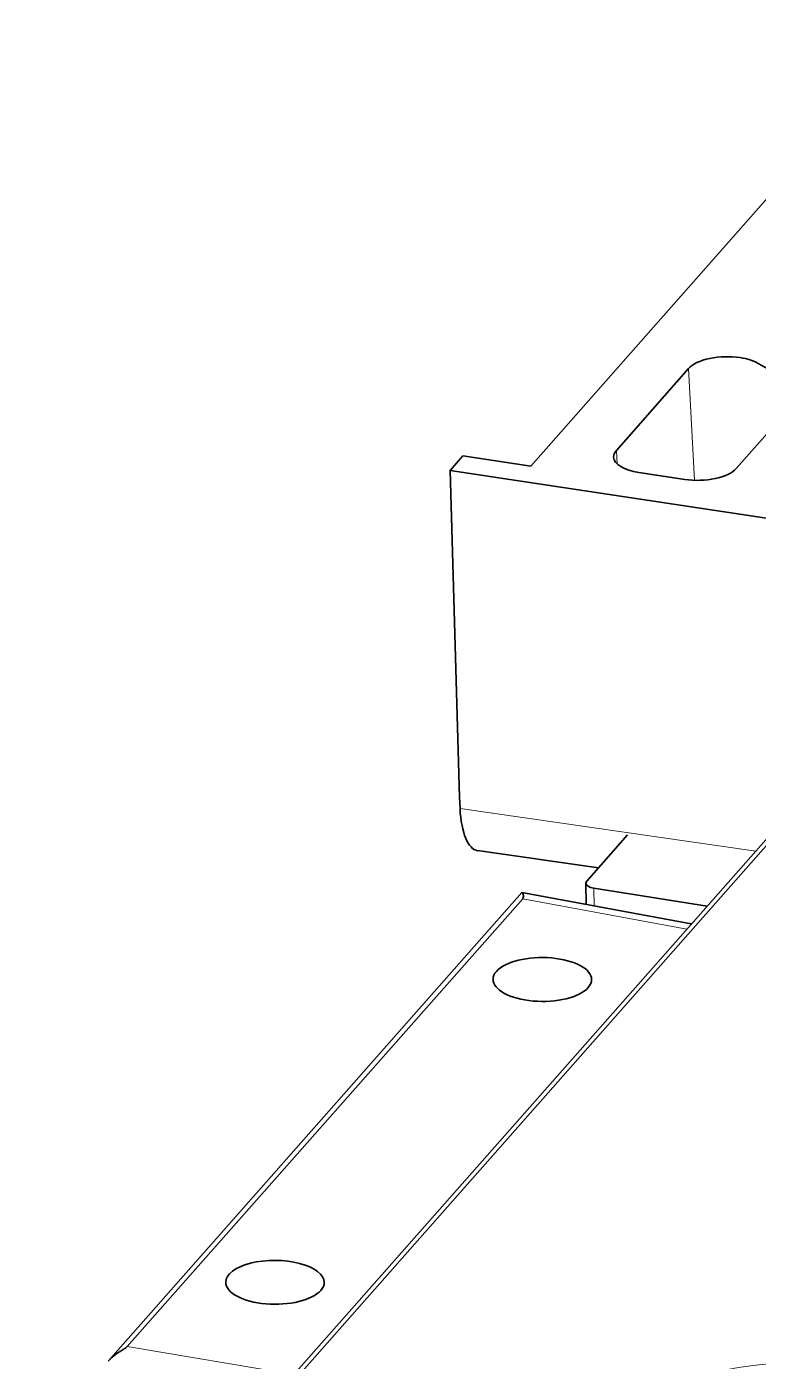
# Model space of a CAD drawing. Extents: x -1051 to 2563, y -231 to 775.
# Drawn here: x -429 to -399.3, y 561.7 to 616 of the extents above; entities that cross this region are included whole.
import ezdxf

# ---------------------------------------------------------------- set-up
doc = ezdxf.new("R2010")
doc.units = 0

msp = doc.modelspace()

# ---------------------------------------------------------------- linework, layer by layer
at = {"color": 7, "lineweight": 35}
for p, q in [((-428.4, 549.304), (-367.509, 618.33)), ((-428.96, 548.928), (-368.07, 617.954)), ((-411.774, 597.95), (-390.529, 594.726)), ((-408.854, 580.794), (-425.656, 561.748)), ((-408.822, 580.546), (-424.879, 562.344))]:
    msp.add_line(p, q, dxfattribs=at)
at = {"color": 7, "lineweight": 35, "ltscale": 0.497605}
msp.add_line((-408.496, 598.115), (-395.339, 613.051), dxfattribs=at)
at = {"color": 7, "lineweight": 35, "ltscale": 0.110808}
msp.add_line((-405.019, 598.763), (-402.089, 602.089), dxfattribs=at)
at = {"color": 7, "lineweight": 13, "ltscale": 0.113725}
msp.add_line((-401.854, 597.546), (-402.089, 602.089), dxfattribs=at)
at = {"color": 7, "lineweight": 35, "ltscale": 0.09696}
msp.add_line((-400.15, 598.024), (-397.586, 600.934), dxfattribs=at)
at = {"color": 7, "lineweight": 13, "ltscale": 0.013675}
msp.add_line((-404.991, 598.217), (-405.019, 598.763), dxfattribs=at)
at = {"color": 7, "lineweight": 35, "ltscale": 0.019467}
msp.add_line((-411.774, 597.95), (-411.259, 598.534), dxfattribs=at)
at = {"color": 7, "lineweight": 35, "ltscale": 0.069871}
msp.add_line((-408.496, 598.115), (-411.259, 598.534), dxfattribs=at)
at = {"color": 7, "lineweight": 35, "ltscale": 0.33196}
msp.add_line((-411.394, 584.677), (-411.774, 597.95), dxfattribs=at)
at = {"color": 7, "lineweight": 35, "ltscale": 0.047065}
msp.add_line((-402.244, 597.582), (-404.105, 597.864), dxfattribs=at)
at = {"color": 7, "lineweight": 35, "ltscale": 0.011841}
msp.add_line((-411.368, 584.204), (-411.394, 584.677), dxfattribs=at)
at = {"color": 7, "lineweight": 13, "ltscale": 0.303239}
msp.add_line((-411.368, 584.204), (-399.361, 582.482), dxfattribs=at)
at = {"color": 7, "lineweight": 35, "ltscale": 0.062603}
msp.add_line((-406.219, 581.257), (-404.563, 583.135), dxfattribs=at)
at = {"color": 7, "lineweight": 35, "ltscale": 0.123968}
msp.add_line((-410.655, 582.497), (-405.747, 581.793), dxfattribs=at)
at = {"color": 7, "lineweight": 35, "ltscale": 0.021635}
msp.add_line((-406.24, 580.309), (-406.254, 581.175), dxfattribs=at)
at = {"color": 7, "lineweight": 35, "ltscale": 0.116384}
msp.add_line((-401.34, 580.239), (-405.937, 580.975), dxfattribs=at)
at = {"color": 7, "lineweight": 13, "ltscale": 0.018116}
msp.add_line((-405.925, 580.251), (-405.937, 580.975), dxfattribs=at)
at = {"color": 7, "lineweight": 35, "ltscale": 6.78158e-05}
msp.add_line((-408.854, 580.794), (-408.852, 580.795), dxfattribs=at)
at = {"color": 7, "lineweight": 35, "ltscale": 0.00028585}
msp.add_line((-408.852, 580.795), (-408.843, 580.788), dxfattribs=at)
at = {"color": 7, "lineweight": 35, "ltscale": 0.174816}
msp.add_line((-408.852, 580.795), (-401.977, 579.517), dxfattribs=at)
at = {"color": 7, "lineweight": 13, "ltscale": 0.169372}
msp.add_line((-408.822, 580.546), (-402.161, 579.308), dxfattribs=at)
at = {"color": 7, "lineweight": 35, "ltscale": 0.004782}
msp.add_line((-425.173, 562.15), (-425.01, 562.249), dxfattribs=at)
at = {"color": 7, "lineweight": 13, "ltscale": 0.171149}
msp.add_line((-424.879, 562.344), (-418.128, 561.208), dxfattribs=at)
at = {"color": 7, "lineweight": 35}
for centre, radius, start, end in [((-395.808, 608.095), 6.752, 239.2703, 250.7752), ((-409.098, 580.615), 0.309, 3.9148, 34.1309), ((-408.917, 580.63), 0.126, 318.4612, 2.7663), ((-424.206, 560.464), 1.936, 131.9625, 138.4762), ((-423.884, 560.089), 2.431, 122.0313, 131.7092), ((-425.295, 562.79), 0.61, 297.7951, 312.96)]:
    msp.add_arc(centre, radius, start, end, dxfattribs=at)
for centre, major_axis, ratio, start_param, end_param in [((-400.585, 601.861), (-1.616, -0.04), 0.437689, 4.327102, 5.898051), ((-400.578, 601.865), (1.608, 0.037), 0.437251, 0.598124, 1.189311), ((-403.514, 598.535), (1.617, 0.04), 0.437547, 2.756645, 3.154025), ((-403.515, 598.535), (1.616, 0.04), 0.437648, 3.153943, 4.327181), ((-401.654, 598.252), (-1.616, -0.04), 0.437689, 1.185814, 2.756458), ((-410.273, 585.472), (-0.377, -2.977), 0.349112, 5.196217, 6.277366), ((-405.754, 581.182), (0.5, 0.008), 0.440114, 2.760491, 3.141531), ((-405.754, 581.182), (0.5, 0.008), 0.440114, 3.141531, 4.331287), ((-408.026, 577.263), (2, -0.005), 0.445876, 6.283094, 9.051694), ((-408.032, 577.263), (1.995, -0.005), 0.446496, 2.767953, 3.141441), ((-408.026, 577.263), (2, -0.005), 0.445876, 3.141505, 5.910102), ((-408.026, 577.263), (2, -0.005), 0.445876, 5.910102, 6.283094), ((-418.881, 564.957), (2, -0.005), 0.445876, 6.283094, 9.424687), ((-418.881, 564.957), (2, -0.005), 0.445876, 3.141502, 5.910102), ((-418.881, 564.957), (2, -0.005), 0.445876, 5.910102, 6.283094)]:
    msp.add_ellipse(centre, major_axis=major_axis, ratio=ratio, start_param=start_param, end_param=end_param, dxfattribs=at)
at = {"color": 7, "lineweight": 13}
msp.add_ellipse((-396.028, 556.101), major_axis=(12.998, 0.204), ratio=0.440114, start_param=4.331287, end_param=10.614472, dxfattribs=at)

doc.saveas('drawing.dxf')
